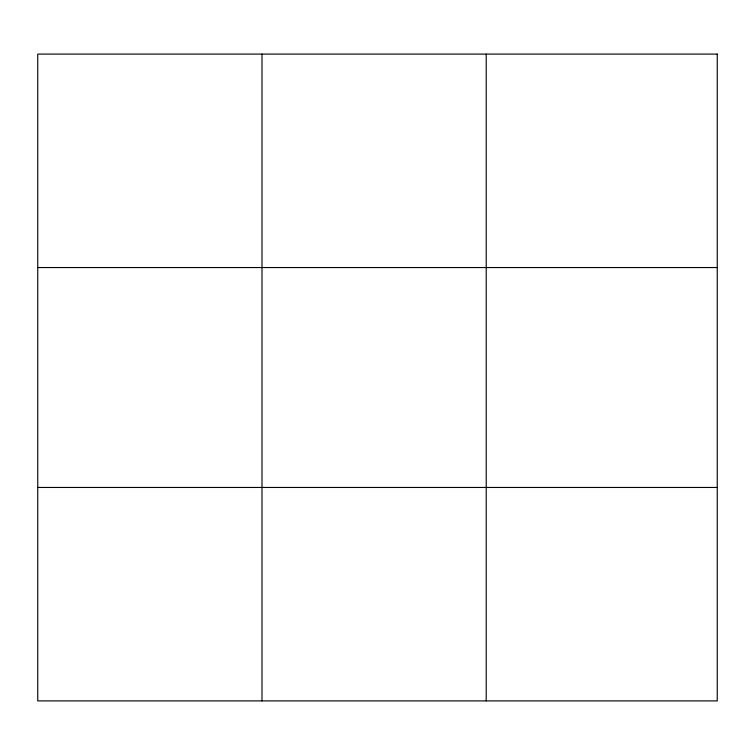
<?xml version="1.0" encoding="UTF-8"?>
<svg xmlns="http://www.w3.org/2000/svg" width="755" height="755" viewBox="0 0 755 755"><rect width="100%" height="100%" fill="white"/><g stroke="black" fill="none" stroke-linecap="round" stroke-linejoin="round"><path stroke-width="1.13" d="M261.985 700.904L261.985 54.096M486.22 700.904L486.22 54.096M37.75 267.544L717.25 267.544M37.75 487.456L717.25 487.456M717.25 54.096L717.25 700.904L37.75 700.904L37.75 54.096L717.25 54.096"/></g></svg>
